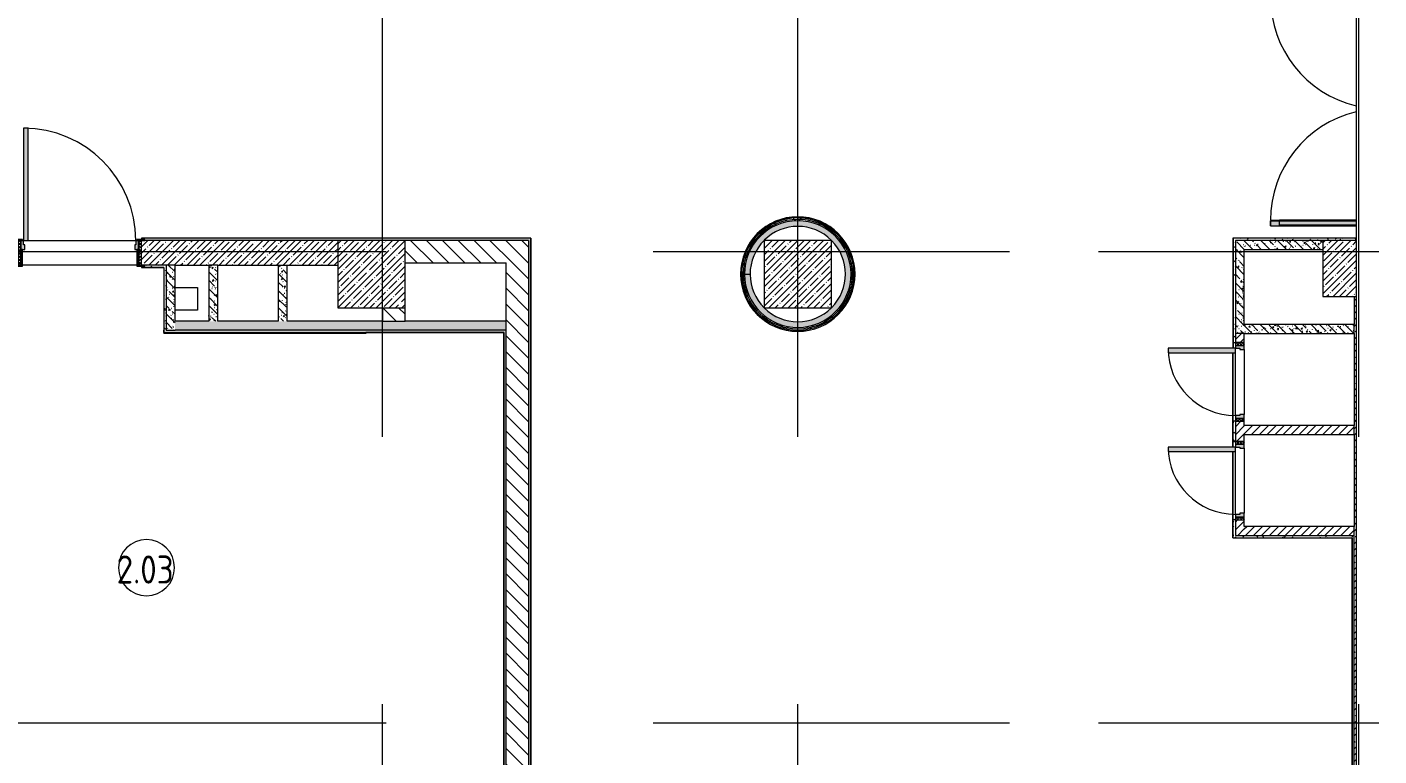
# Model space of a CAD drawing. Header units: millimetres. Extents: x -6228 to 198016, y -8553 to 29000.
# Drawn here: x 162019 to 174068, y 3306 to 9802 of the extents above; entities that cross this region are included whole.
import ezdxf

# ---------------------------------------------------------------- set-up
doc = ezdxf.new("R2010")
doc.units = ezdxf.units.MM
doc.linetypes.add('Осевая', pattern=[15875, 3175, -2381.25, 7937.5, -2381.25])
for name, color, linetype, lineweight in [('A-AREA-IDEN', 7, 'Continuous', 9), ('A-DETL-GENF', 7, 'Continuous', 9), ('A-WALL-4', 7, 'Continuous', 13), ('I-WALL-7', 7, 'Continuous', 9), ('S-COLS-2', 7, 'Continuous', 9), ('Оси', 7, 'Continuous', 9), ('Оси-2', 7, 'Осевая', 9)]:
    doc.layers.add(name, color=color, linetype=linetype, lineweight=lineweight)
for name, color, linetype, lineweight, true_color in [('A-DETL-GENF-5', 7, 'Continuous', 9, 0xaaaaaa), ('A-DETL-GENF-6', 7, 'Continuous', 9, 0xe2e2e2), ('A-DOOR-4', 7, 'Continuous', 9, 0xaaaaaa), ('A-DOOR-5', 7, 'Continuous', 9, 0xe2e2e2), ('A-DOOR-FRAM-4', 7, 'Continuous', 9, 0xe2e2e2), ('A-DOOR-FRAM-5', 7, 'Continuous', 9, 0xaaaaaa), ('A-FLOR-3', 7, 'Continuous', 9, 0xaaaaaa), ('A-WALL-5', 7, 'Continuous', 13, 0x008040), ('I-WALL-10', 7, 'Continuous', 9, 0x008040), ('I-WALL-4', 7, 'Continuous', 9, 0xe7e7e7), ('I-WALL-5', 7, 'Continuous', 9, 0xfefcd8), ('I-WALL-8', 7, 'Continuous', 9, 0x787878), ('I-WALL-9', 9, 'Continuous', 9, 0x808080)]:
    doc.layers.add(name, color=color, linetype=linetype, lineweight=lineweight, true_color=true_color)
doc.styles.add('GOST Common', font='GOST_Common.ttf', dxfattribs={"width": 0.9, "height": 250})
pattern_1 = [(135, (135578.19, 0), (-70.71068, -70.71068), [])]
pattern_2 = [(45, (135578.19, 0), (-57.02463, 57.02463), []), (45, (135635.21, 0), (-57.02463, 57.02463), [100.806, -20.161, 3.353, -16.808])]
pattern_3 = [(135, (135578.19, 0), (-75.43415, -75.43415), [106.68, -17.78, 3.556, -17.78]), (135, (135578.19, 75.39), (-75.43415, -75.43415), []), (50, (135578.19, 0), (127.52922, -11.15758), [13.335, -146.685]), (355, (135578.19, 0), (-24.66966, 133.74002), [10.668, -117.348]), (100.451, (135588.81, -0.93), (102.85973, 122.58178), [11.333, -124.663]), (46.184, (135578.19, 35.56), (189.75516, -29.43036), [20.002, -220.027]), (96.636, (135594, 33.1), (166.1822, 173.1996), [17, -186.995]), (351.184, (135578.19, 35.56), (166.1839, 173.1976), [16.002, -176.022]), (21, (135595.97, 26.67), (106.13027, -71.58603), [13.335, -146.685]), (326, (135595.97, 26.67), (43.26188, 128.93175), [10.668, -117.348]), (71.451, (135604.81, 20.7), (149.39198, 57.34505), [11.333, -124.663]), (37.5, (135578.187, 0), (2.16223, 59.18836), [3.353, -112.573, 3.353, -115.773, -117.792]), (37.5, (135578.187, 0), (2.16223, 59.18836), [-235.052, 3.353, -114.44]), (7.5, (135578.19, 0), (46.77386, 70.12615), [3.353, -64.567, 3.353, -109.906, -44.894]), (7.5, (135578.19, 0), (46.77386, 70.12615), [-181.178, 3.353, -41.542]), (327.5, (135538.54, 0), (94.91367, -4.010093), [3.353, -41.097, 3.353, -135.331, -184.023]), (327.5, (135538.54, 0), (94.91367, -4.010093), [-183.134, 3.353, -180.67]), (317.5, (135520.76, 0), (103.69057, 17.79882), [3.353, -54.432, 3.353, -88.748, -130.683]), (317.5, (135520.76, 0), (103.69057, 17.79882), [-149.885, 3.353, -127.33])]
pattern_4 = [(45, (135578.187, 0), (-35.35534, 35.35534), [])]
pattern_5 = [(45, (135578.19, 0), (-106.066, 106.066), []), (135, (135578.19, 0), (-106.066, -106.066), [])]
pattern_6 = [(0, (135578.187, 0), (121.92, 30.48), [10.058, -81.382, 10.058, -81.382, -487.68]), (0, (135578.187, 0), (121.92, 30.48), [-182.88, 10.058, -172.822, 10.058, -81.382, -213.36]), (0, (135578.187, 0), (121.92, 30.48), [-457.2, 10.058, -50.902, 10.058, -142.342]), (120, (135623.907, 15.24), (-87.356454, 90.345817), [10.058, -81.382, 10.058, -81.382, -487.68]), (120, (135623.907, 15.24), (-87.356454, 90.345817), [-182.88, 10.058, -172.822, 10.058, -81.382, -213.36]), (120, (135623.907, 15.24), (-87.356454, 90.345817), [-457.2, 10.058, -50.902, 10.058, -142.342]), (240, (135639.147, 76.2), (-34.563546, -120.825817), [10.058, -81.382, 10.058, -81.382, -487.68]), (240, (135639.147, 76.2), (-34.563546, -120.825817), [-182.88, 10.058, -172.822, 10.058, -81.382, -213.36]), (240, (135639.147, 76.2), (-34.563546, -120.825817), [-457.2, 10.058, -50.902, 10.058, -142.342])]

# ---------------------------------------------------------------- blocks, each defined once
blk = doc.blocks.new('BSC_Колонна _Прямоугольная - 600х600-23286269-План зашивки приборов отопления в осях 2 этажа 1-12')
at = {"layer": 'S-COLS-2'}
h = blk.add_hatch(dxfattribs=at)
h.set_pattern_fill('FP_141', color=256, style=0, pattern_type=2)
h.set_pattern_definition([(45, (-29509.74, -7600), (-57.02463, 57.02463), []), (45, (-29452.72, -7600), (-57.02463, 57.02463), [100.806, -20.161, 3.353, -16.808])])
h.paths.add_polyline_path([(-193, -300), (300, -300), (300, 300), (-300, 300), (-300, -300)])
for p, q in [((300, 300), (-300, 300)), ((-300, 300), (-300, -300)), ((300, -300), (300, 300)), ((-300, -300), (300, -300))]:
    blk.add_line(p, q, dxfattribs=at)
blk = doc.blocks.new('BSC_Колонна _Прямоугольная - 600х600-V188-План зашивки приборов отопления в осях 2 этажа 1-12')
at = {"layer": 'S-COLS-2'}
h = blk.add_hatch(dxfattribs=at)
h.set_pattern_fill('FP_167', color=256, style=0, pattern_type=2)
h.set_pattern_definition([(45, (-33310, -7600), (-57.02463, 57.02463), []), (45, (-33252.975, -7600), (-57.02463, 57.02463), [100.806, -20.161, 3.353, -16.808])])
h.paths.add_polyline_path([(-300, -300), (300, -300), (300, 300), (-300, 300), (-300, -89)])
for p, q in [((300, 300), (-300, 300)), ((-300, 300), (-300, -300)), ((300, -300), (300, 300)), ((-300, -300), (300, -300))]:
    blk.add_line(p, q, dxfattribs=at)
blk = doc.blocks.new('BSC_Колонна _Прямоугольная - 500х500-V210-План зашивки приборов отопления в осях 2 этажа 1-12')
at = {"layer": 'S-COLS-2'}
h = blk.add_hatch(dxfattribs=at)
h.set_pattern_fill('FP_183', color=256, style=0, pattern_type=2)
h.set_pattern_definition([(45, (-38240, -7650), (-57.02463, 57.02463), []), (45, (-38182.975, -7650), (-57.02463, 57.02463), [100.806, -20.161, 3.353, -16.808])])
h.paths.add_polyline_path([(-250, -250), (48, -250), (48, 250), (-250, 250), (-250, -139)])
for p, q in [((48, 250), (-250, 250)), ((-250, 250), (-250, -250)), ((-250, -250), (48, -250))]:
    blk.add_line(p, q, dxfattribs=at)
blk = doc.blocks.new('110_Дверь_СКБ_1Ст_Внутренняя1 - Д-4к_п__1100x2100h_Артистические EI30-V211-План зашивки приборов отопления в осях 2 этажа 1-12')
at = {"layer": 'A-DOOR-4'}
h = blk.add_hatch(dxfattribs=at)
h.set_pattern_fill('FP_58', color=256, style=0, pattern_type=2)
h.set_pattern_definition([(135, (1751.41, 174.685), (-14.14214, -14.14214), []), (225, (1751.41, 174.685), (14.14214, -14.14214), [])])
h.paths.add_polyline_path([(562.5, -110), (562.5, 110), (537.5, 110), (537.5, -110)])
at = {"layer": 'A-DOOR-5'}
h = blk.add_hatch(color=256, dxfattribs=at)
h.paths.add_polyline_path([(537.5, 30), (537.5, 110), (512.5, 110), (512.5, 70), (502.5, 70), (502.5, 30)])
h.paths.add_polyline_path([(-477.5, 30), (-477.5, 70), (-487.5, 70), (-487.5, 110), (-512.5, 110), (-512.5, 30)])
at = {"layer": 'A-DOOR-FRAM-4'}
for points in [[(-447.5, 110), (-447.5, 1110), (-487.5, 1110), (-487.5, 110)], [(-497.5, 110), (-497.5, 118), (-567.5, 118), (-567.5, 110)], [(-497.5, 109), (-497.5, 110), (-512.5, 109)], [(-497.5, -110), (-497.5, 30), (-512.5, 30), (-512.5, -110)], [(592.5, 110), (592.5, 118), (522.5, 118), (522.5, 110)], [(537.5, 109), (537.5, 110), (522.5, 109)], [(537.5, -110), (537.5, 30), (522.5, 30), (522.5, -110)], [(-497.5, -118), (-497.5, -110), (-567.5, -110), (-567.5, -118)], [(592.5, -118), (592.5, -110), (522.5, -110), (522.5, -118)]]:
    blk.add_hatch(color=256, dxfattribs=at).paths.add_polyline_path(points)
at = {"layer": 'A-DOOR-FRAM-5'}
h = blk.add_hatch(dxfattribs=at)
h.set_pattern_fill('FP_59', color=256, style=0, pattern_type=2)
h.set_pattern_definition([(45, (-371.384, 174.685), (-14.1421, 14.1421), []), (135, (-371.384, 174.685), (-14.1421, -14.1421), [])])
h.paths.add_polyline_path([(-512.5, -110), (-512.5, 110), (-537.5, 110), (-537.5, -110)])
at = {"layer": 'A-DOOR-4'}
for p, q in [((-487.5, 1110), (-487.5, 110)), ((-447.5, 1110), (-487.5, 1110)), ((-447.5, 110), (-447.5, 1110)), ((-487.5, 110), (-447.5, 110))]:
    blk.add_line(p, q, dxfattribs=at)
blk.add_arc((-487.5, 110), 1000, 360, 90, dxfattribs=at)
at = {"layer": 'A-DOOR-FRAM-5'}
for p, q in [((-497.5, 118), (-567.5, 118)), ((-567.5, 118), (-567.5, 110)), ((-567.5, 110), (-497.5, 110)), ((-512.5, 110), (-537.5, 110)), ((-537.5, 110), (-537.5, -110)), ((-487.5, 110), (-512.5, 110)), ((-512.5, 110), (-512.5, 30)), ((-512.5, -110), (-512.5, 110)), ((-497.5, 110), (-512.5, 110)), ((-512.5, 110), (-512.5, 109)), ((-512.5, 109), (-497.5, 109)), ((-512.5, 30), (-477.5, 30)), ((-497.5, 30), (-512.5, 30)), ((-512.5, 30), (-512.5, -110)), ((-497.5, 110), (-497.5, 118)), ((-497.5, 109), (-497.5, 110)), ((-497.5, -110), (-497.5, 30)), ((-487.5, 70), (-487.5, 110)), ((-477.5, 70), (-487.5, 70)), ((-477.5, 30), (-477.5, 70)), ((512.5, 70), (502.5, 70)), ((502.5, 70), (502.5, 30)), ((502.5, 30), (537.5, 30)), ((512.5, 110), (512.5, 70)), ((537.5, 110), (512.5, 110)), ((592.5, 118), (522.5, 118)), ((522.5, 118), (522.5, 110)), ((537.5, 110), (522.5, 110)), ((522.5, 110), (522.5, 109)), ((522.5, 110), (592.5, 110)), ((522.5, 109), (537.5, 109)), ((537.5, 30), (522.5, 30)), ((522.5, 30), (522.5, -110)), ((537.5, 30), (537.5, 110)), ((562.5, 110), (537.5, 110)), ((537.5, 110), (537.5, -110)), ((537.5, 109), (537.5, 110)), ((537.5, -110), (537.5, 30)), ((562.5, -110), (562.5, 110)), ((592.5, 110), (592.5, 118)), ((-497.5, -110), (-567.5, -110)), ((-567.5, -110), (-567.5, -118)), ((-567.5, -118), (-497.5, -118)), ((-537.5, -110), (-512.5, -110)), ((-512.5, -110), (-497.5, -110)), ((-497.5, -118), (-497.5, -110)), ((522.5, -110), (537.5, -110)), ((592.5, -110), (522.5, -110)), ((522.5, -110), (522.5, -118)), ((522.5, -118), (592.5, -118)), ((537.5, -110), (562.5, -110)), ((592.5, -118), (592.5, -110))]:
    blk.add_line(p, q, dxfattribs=at)
blk = doc.blocks.new('110_Дверь_СКБ_1Ст - д-18 700x2100h_Технический шкаф ЭОМ и СС-21511926-План зашивки приборов отопления в осях 2 этажа 1-12')
at = {"layer": 'A-DOOR-4'}
h = blk.add_hatch(dxfattribs=at)
h.set_pattern_fill('FP_88', color=256, style=0, pattern_type=2)
h.set_pattern_definition([(135, (1951.41, 104.685), (-14.14214, -14.14214), []), (225, (1951.41, 104.685), (14.14214, -14.14214), [])])
h.paths.add_polyline_path([(337.5, 40), (337.5, -40), (362.5, -40), (362.5, 40)])
at = {"layer": 'A-DOOR-5'}
h = blk.add_hatch(color=256, dxfattribs=at)
h.paths.add_polyline_path([(-312.5, -25.4), (-312.5, -40), (-277.5, -40), (-277.5, 0), (-287.5, 0), (-287.5, 40), (-312.5, 40)])
h.paths.add_polyline_path([(302.5, 0), (302.5, -40), (337.5, -40), (337.5, 40), (312.5, 40), (312.5, 0)])
at = {"layer": 'A-DOOR-FRAM-4'}
blk.add_hatch(color=256, dxfattribs=at).paths.add_polyline_path([(272.5, 40), (312.5, 40), (312.5, 640), (272.5, 640)])
at = {"layer": 'A-DOOR-FRAM-5'}
h = blk.add_hatch(dxfattribs=at)
h.set_pattern_fill('FP_89', color=256, style=0, pattern_type=2)
h.set_pattern_definition([(45, (-171.384, 104.685), (-14.1421, 14.1421), []), (135, (-171.384, 104.685), (-14.1421, -14.1421), [])])
h.paths.add_polyline_path([(-337.5, -40), (-312.5, -40), (-312.5, 40), (-337.5, 40), (-337.5, -25.4)])
at = {"layer": 'A-DOOR-4'}
for p, q in [((312.5, 640), (272.5, 640)), ((272.5, 640), (272.5, 40)), ((312.5, 40), (312.5, 640)), ((272.5, 40), (312.5, 40))]:
    blk.add_line(p, q, dxfattribs=at)
blk.add_arc((312.5, 40), 600, 90, 180, dxfattribs=at)
at = {"layer": 'A-DOOR-FRAM-5'}
for p, q in [((-312.5, 40), (-337.5, 40)), ((-337.5, 40), (-337.5, -40)), ((-287.5, 40), (-312.5, 40)), ((-312.5, 40), (-312.5, -40)), ((-312.5, -40), (-312.5, 40)), ((-287.5, 0), (-287.5, 40)), ((-287.5, 40), (272.5, 40)), ((312.5, 40), (312.5, 0)), ((337.5, 40), (312.5, 40)), ((337.5, -40), (337.5, 40)), ((362.5, 40), (337.5, 40)), ((337.5, 40), (337.5, -40)), ((362.5, -40), (362.5, 40)), ((-337.5, -40), (-312.5, -40)), ((-312.5, -40), (-277.5, -40)), ((-277.5, 0), (-287.5, 0)), ((-277.5, -40), (-277.5, 0)), ((302.5, -40), (-277.5, -40)), ((312.5, 0), (302.5, 0)), ((302.5, 0), (302.5, -40)), ((302.5, -40), (337.5, -40)), ((337.5, -40), (362.5, -40))]:
    blk.add_line(p, q, dxfattribs=at)
blk = doc.blocks.new('Дверь_Витражная_остекление_ - ДВН_ДАО_Главный вход_1800 в свету 5-32258809-План зашивки приборов отопления в осях 2 этажа 1-12')
at = {"layer": 'A-DETL-GENF-6'}
for points in [[(-948, -266), (-948, -248), (-993, -248), (-993, -1013), (-948, -1013), (-948, -597)], [(1043, -266), (1043, -248), (997, -248), (997, -1013), (1043, -1013), (1043, -597)]]:
    blk.add_hatch(color=256, dxfattribs=at).paths.add_polyline_path(points)
at = {"layer": 'A-DETL-GENF-5'}
for p, q in [((-993, -1013), (-993, -248)), ((-993, -248), (-993, -1013)), ((-983, -933), (-983, -248)), ((-948, -1013), (-948, -248)), ((-948, -1013), (-948, -248)), ((-939, -933), (-939, -248)), ((989, -933), (989, -248)), ((997, -1013), (997, -248)), ((997, -248), (997, -1013)), ((1033, -933), (1033, -248)), ((1043, -1013), (1043, -248)), ((1043, -1013), (1043, -248)), ((-993, -933), (-948, -933)), ((1043, -933), (997, -933)), ((-993, -1013), (-948, -1013)), ((-993, -1013), (-948, -1013)), ((1043, -1013), (997, -1013)), ((997, -1013), (1043, -1013))]:
    blk.add_line(p, q, dxfattribs=at)
at = {"layer": 'A-DOOR-4'}
for p, q in [((-993, -1013), (-993, -248)), ((993, -1013), (993, -248))]:
    blk.add_line(p, q, dxfattribs=at)
for centre, start, end in [((-993, -20), 270, 346.6805), ((993, -20), 193.3195, 270)]:
    blk.add_arc(centre, 993, start, end, dxfattribs=at)
blk = doc.blocks.new('DET_L_Линия разрыва - М100-30654710-План зашивки приборов отопления в осях 2 этажа 1-12')
at = {"layer": 'A-DETL-GENF'}
blk.add_line((11740, 0), (0, 0), dxfattribs=at)
blk = doc.blocks.new('Марка_Помещения - Номер-25198446-План зашивки приборов отопления в осях 2 этажа 1-12')
at = {"layer": 'A-AREA-IDEN'}
for start, end in [(360, 180), (180, 360)]:
    blk.add_arc((0, 0), 2.5, start, end, dxfattribs=at)

msp = doc.modelspace()

# ---------------------------------------------------------------- hatches: boundary and pattern name
at = {"layer": 'I-WALL-4'}
msp.add_hatch(color=256, dxfattribs=at).paths.add_polyline_path([(168910.3, 7125.5), (168986.1, 7135.2), (169059.3, 7156.9), (169128, 7190), (169190.6, 7233.7), (169245.4, 7286.9), (169290.9, 7348.2), (169326.1, 7415.9), (169349.9, 7488.5), (169361.8, 7563.9), (169361.5, 7640.2), (169348.9, 7715.5), (169324.5, 7787.8), (169288.8, 7855.3), (169242.7, 7916.2), (169187.5, 7968.9), (169124.5, 8012), (169055.5, 8044.6), (168982.1, 8065.6), (168906.3, 8074.7), (168830, 8071.4), (168755.2, 8056), (168683.9, 8028.8), (168617.8, 7990.6), (168558.8, 7942.2), (168508.2, 7885), (168467.4, 7820.5), (168437.6, 7750.2), (168419.3, 7676.1), (168413.2, 7600), (168463.2, 7600), (168469.3, 7671.7), (168487.4, 7741.4), (168517, 7807), (168557.3, 7866.7), (168607, 7918.7), (168664.9, 7961.6), (168729.1, 7994.1), (168797.9, 8015.3), (168874.3, 8024.4), (168941.2, 8021.7), (169011.6, 8006.7), (169078.5, 7980), (169139.9, 7942.5), (169194.1, 7895.1), (169239.5, 7839.2), (169276.2, 7772.7), (169299, 7708.7), (169311.5, 7637.8), (169311.8, 7565.8), (169300, 7494.8), (169276.3, 7426.8), (169241.5, 7363.8), (169196.6, 7307.6), (169142.8, 7259.7), (169081.7, 7221.6), (169015.1, 7194.4), (168944.8, 7178.8), (168872.9, 7175.3), (168801.4, 7183.9), (168732.5, 7204.6), (168668, 7236.5), (168609.8, 7278.9), (168559.6, 7330.5), (168518.8, 7389.8), (168488.6, 7455.2), (168469.9, 7524.7), (168463.2, 7596.4), (168413.2, 7595.9), (168420, 7519.9), (168438.9, 7445.9), (168469.4, 7375.9), (168510.7, 7311.7), (168561.7, 7255), (168621.2, 7207.1), (168687.6, 7169.4), (168759.1, 7142.9), (168834, 7128.1), (168874.3, 7126.7)])
at = {"layer": 'I-WALL-5'}
for points in [[(168378.9, 7600), (168385.2, 7679.7), (168403.8, 7757.4), (168434.4, 7831.2), (168476.2, 7899.3), (168528.1, 7960.1), (168588.8, 8012), (168657, 8053.8), (168730.8, 8084.3), (168808.5, 8103), (168888.2, 8109.3), (168967.9, 8103), (169045.6, 8084.3), (169119.4, 8053.8), (169187.5, 8012), (169248.3, 7960.1), (169300.2, 7899.3), (169341.9, 7831.2), (169372.5, 7757.4), (169391.2, 7679.7), (169392.2, 7679.8), (169373.5, 7757.7), (169342.8, 7831.7), (169301, 7899.9), (169249, 7960.8), (169188.1, 8012.8), (169119.8, 8054.6), (169045.9, 8085.3), (168968, 8104), (168888.2, 8110.3), (168808.4, 8104), (168730.5, 8085.3), (168656.5, 8054.6), (168588.3, 8012.8), (168527.4, 7960.8), (168475.4, 7899.9), (168433.5, 7831.7), (168402.9, 7757.7), (168384.2, 7679.8), (168377.9, 7600)], [(168888.2, 7089.7), (168968, 7096), (169045.9, 7114.7), (169119.8, 7145.4), (169188.1, 7187.2), (169249, 7239.2), (169301, 7300.1), (169342.8, 7368.3), (169373.5, 7442.3), (169392.2, 7520.2), (169391.2, 7520.3), (169372.5, 7442.6), (169341.9, 7368.8), (169300.2, 7300.7), (169248.3, 7239.9), (169187.5, 7188), (169119.4, 7146.2), (169040.1, 7114.3), (168967.9, 7097), (168888.2, 7090.7), (168808.5, 7097), (168730.8, 7115.7), (168657, 7146.2), (168588.8, 7188), (168528.1, 7239.9), (168476.2, 7300.7), (168434.4, 7368.8), (168403.8, 7442.6), (168385.2, 7520.3), (168386.4, 7511), (168402.9, 7442.3), (168433.5, 7368.3), (168475.4, 7300.1), (168527.4, 7239.2), (168588.3, 7187.2), (168656.5, 7145.4), (168730.5, 7114.7), (168808.4, 7096), (168874.3, 7090.8)]]:
    msp.add_hatch(color=256, dxfattribs=at).paths.add_polyline_path(points)
at = {"layer": 'I-WALL-7'}
h = msp.add_hatch(dxfattribs=at)
h.set_pattern_fill('FP_220', color=256, style=0, pattern_type=2)
h.set_pattern_definition(pattern_5)
h.paths.add_polyline_path([(168891.4, 7100), (168969.5, 7106.7), (169045.5, 7125.4), (169117.8, 7155.8), (169184.3, 7197.1), (169243.6, 7248.3), (169294.2, 7308.2), (169334.8, 7375.2), (169364.4, 7447.7), (169382.4, 7524), (169388.2, 7602.1), (169381.7, 7680.2), (169363.1, 7756.3), (169332.9, 7828.6), (169291.7, 7895.3), (169240.6, 7954.7), (169180.9, 8005.4), (169113.9, 8046.1), (169041.5, 8075.9), (168965.2, 8094), (168887.1, 8100), (168809, 8093.7), (168732.9, 8075.3), (168660.5, 8045.2), (168593.8, 8004.1), (168534.3, 7953.2), (168483.4, 7893.5), (168442.5, 7826.7), (168412.6, 7754.3), (168394.3, 7678.1), (168388.2, 7600), (168400.7, 7600), (168407, 7678.1), (168425.7, 7754.2), (168456.4, 7826.3), (168498.2, 7892.5), (168550.1, 7951.2), (168610.7, 8000.8), (168678.5, 8040.1), (168751.7, 8068), (168828.5, 8083.8), (168906.7, 8087.1), (168984.5, 8077.9), (169059.9, 8056.3), (169130.7, 8022.9), (169195.3, 7978.6), (169252, 7924.5), (169299.3, 7862), (169336, 7792.8), (169361.1, 7718.5), (169373.9, 7641.3), (169374.3, 7562.9), (169362.1, 7485.5), (169337.6, 7411.1), (169301.5, 7341.5), (169254.8, 7278.7), (169198.6, 7224.1), (169134.3, 7179.2), (169063.8, 7145.2), (168988.6, 7123), (168910.9, 7113), (168832.6, 7115.7), (168755.8, 7130.8), (168682.3, 7158.1), (168614.2, 7196.8), (168550, 7249.4), (168500.7, 7304.1), (168458.3, 7370), (168427, 7441.9), (168407.7, 7517.8), (168400.7, 7595.8), (168388.2, 7595.7), (168396.7, 7511), (168413.9, 7441.6), (168444.5, 7369.5), (168486, 7303), (168542.6, 7239.3), (168597.3, 7193.4), (168664.3, 7152.9), (168736.9, 7123.4), (168813.3, 7105.6), (168874.3, 7101.2)])
h = msp.add_hatch(dxfattribs=at)
h.set_pattern_fill('FP_220', color=256, style=0, pattern_type=2)
h.set_pattern_definition(pattern_5)
h.paths.add_polyline_path([(168910.9, 7113), (168988.6, 7123), (169063.8, 7145.2), (169134.3, 7179.2), (169198.6, 7224.1), (169254.8, 7278.7), (169301.5, 7341.5), (169337.6, 7411.1), (169362.1, 7485.5), (169374.3, 7562.9), (169373.9, 7641.3), (169361.1, 7718.5), (169336, 7792.8), (169299.3, 7862), (169252, 7924.5), (169195.3, 7978.6), (169130.7, 8022.9), (169059.9, 8056.3), (168984.5, 8077.9), (168906.7, 8087.1), (168828.5, 8083.8), (168751.7, 8068), (168678.5, 8040.1), (168610.7, 8000.8), (168550.1, 7951.2), (168498.2, 7892.5), (168456.4, 7826.3), (168425.7, 7754.2), (168407, 7678.1), (168400.7, 7600), (168413.2, 7600), (168419.3, 7676.1), (168437.6, 7750.2), (168467.4, 7820.5), (168508.2, 7885), (168558.8, 7942.2), (168617.8, 7990.6), (168683.9, 8028.8), (168755.2, 8056), (168830, 8071.4), (168906.3, 8074.7), (168982.1, 8065.6), (169055.5, 8044.6), (169124.5, 8012), (169187.5, 7968.9), (169242.7, 7916.2), (169288.8, 7855.3), (169324.5, 7787.8), (169348.9, 7715.5), (169361.5, 7640.2), (169361.8, 7563.9), (169349.9, 7488.5), (169326.1, 7415.9), (169290.9, 7348.2), (169245.4, 7286.9), (169190.6, 7233.7), (169128, 7190), (169059.3, 7156.9), (168986.1, 7135.2), (168910.3, 7125.5), (168834, 7128.1), (168759.1, 7142.9), (168687.6, 7169.4), (168621.2, 7207.1), (168561.7, 7255), (168510.7, 7311.7), (168469.4, 7375.9), (168438.9, 7445.9), (168420, 7519.9), (168413.2, 7595.9), (168400.7, 7595.8), (168409.4, 7511), (168427, 7441.9), (168458.3, 7370), (168500.7, 7304.1), (168553.1, 7245.9), (168614.2, 7196.8), (168682.3, 7158.1), (168755.8, 7130.8), (168832.6, 7115.7), (168874.3, 7114.3)])
h = msp.add_hatch(dxfattribs=at)
h.set_pattern_fill('FP_153', color=256, style=0, pattern_type=2)
h.set_pattern_definition(pattern_2)
h.paths.add_polyline_path([(164787.9, 7680), (164787.9, 7900), (163038.2, 7900), (163038.2, 7680), (163718.2, 7680)])
h.paths.add_polyline_path([(161738.2, 7680), (161938.2, 7680), (161938.2, 7900), (161738.2, 7900)])
h = msp.add_hatch(dxfattribs=at)
h.set_pattern_fill('FP_151', color=256, style=0, pattern_type=2)
h.set_pattern_definition(pattern_1)
h.paths.add_polyline_path([(166288.2, 7700), (166488.2, 7700), (166488.2, 7900), (165387.9, 7900), (165387.9, 7700), (166221.4, 7700)])
h = msp.add_hatch(dxfattribs=at)
h.set_pattern_fill('FP_151', color=256, style=0, pattern_type=2)
h.set_pattern_definition(pattern_1)
h.paths.add_polyline_path([(166288.2, 100), (166488.2, 100), (166488.2, 7700), (166288.2, 7700), (166288.2, 140)])
h = msp.add_hatch(dxfattribs=at)
h.set_pattern_fill('FP_153', color=256, style=0, pattern_type=2)
h.set_pattern_definition(pattern_2)
h.paths.add_polyline_path([(173865.8, 400), (173865.8, 7400), (173848.2, 7400), (173848.4, 400)])
h = msp.add_hatch(dxfattribs=at)
h.set_pattern_fill('FP_151', color=256, style=0, pattern_type=2)
h.set_pattern_definition(pattern_1)
h.paths.add_polyline_path([(165387.9, 7180), (165387.9, 7300), (165187.9, 7300), (165187.9, 7180)])
h = msp.add_hatch(dxfattribs=at)
h.set_pattern_fill('FP_177', color=256, style=0, pattern_type=2)
h.set_pattern_definition(pattern_4)
h.paths.add_polyline_path([(172853.6, 5270), (172868.2, 5270), (172868.2, 5409), (172788.2, 5409), (172788.2, 5270)])
h.paths.add_polyline_path([(172788.2, 6109), (172868.2, 6109), (172868.2, 6289), (172788.2, 6289)])
h.paths.add_polyline_path([(172868.2, 6989), (172868.2, 7070), (172788.2, 7070), (172788.2, 6989), (172853.6, 6989)])
h = msp.add_hatch(dxfattribs=at)
h.set_pattern_fill('FP_177', color=256, style=0, pattern_type=2)
h.set_pattern_definition(pattern_4)
h.paths.add_polyline_path([(173848.2, 6170), (173848.2, 6250), (172868.2, 6250), (172868.2, 6170)])
h = msp.add_hatch(dxfattribs=at)
h.set_pattern_fill('FP_177', color=256, style=0, pattern_type=2)
h.set_pattern_definition(pattern_4)
h.paths.add_polyline_path([(173848.2, 5270), (173848.2, 5350), (172868.2, 5350), (172868.2, 5270)])
at = {"layer": 'I-WALL-8'}
h = msp.add_hatch(dxfattribs=at)
h.set_pattern_fill('FP_178', color=256, style=0, pattern_type=2)
h.set_pattern_definition(pattern_3)
h.paths.add_polyline_path([(172853.6, 7150), (172868.2, 7150), (172868.2, 7900), (172788.2, 7900), (172788.2, 7150)])
h = msp.add_hatch(dxfattribs=at)
h.set_pattern_fill('FP_178', color=256, style=0, pattern_type=2)
h.set_pattern_definition(pattern_3)
h.paths.add_polyline_path([(173516.8, 7820), (173568.2, 7820), (173568.2, 7900), (172868.2, 7900), (172868.2, 7820)])
h = msp.add_hatch(dxfattribs=at)
h.set_pattern_fill('FP_178', color=256, style=0, pattern_type=2)
h.set_pattern_definition(pattern_3)
h.paths.add_polyline_path([(163338.2, 7100), (163338.2, 7680), (163258.2, 7680), (163258.2, 7100)])
h = msp.add_hatch(dxfattribs=at)
h.set_pattern_fill('FP_178', color=256, style=0, pattern_type=2)
h.set_pattern_definition(pattern_3)
h.paths.add_polyline_path([(163718.2, 7180), (163718.2, 7680), (163638.2, 7680), (163638.2, 7180)])
h = msp.add_hatch(dxfattribs=at)
h.set_pattern_fill('FP_178', color=256, style=0, pattern_type=2)
h.set_pattern_definition(pattern_3)
h.paths.add_polyline_path([(164337.9, 7180), (164337.9, 7680), (164257.9, 7680), (164257.9, 7180)])
h = msp.add_hatch(dxfattribs=at)
h.set_pattern_fill('FP_178', color=256, style=0, pattern_type=2)
h.set_pattern_definition(pattern_3)
h.paths.add_polyline_path([(166221.4, 7100), (166288.2, 7100), (166288.2, 7180), (163338.2, 7180), (163338.2, 7100), (164895, 7100)])
h = msp.add_hatch(dxfattribs=at)
h.set_pattern_fill('FP_178', color=256, style=0, pattern_type=2)
h.set_pattern_definition(pattern_3)
h.paths.add_polyline_path([(172853.6, 7070), (173848.2, 7070), (173848.2, 7150), (172788.2, 7150), (172788.2, 7070)])
at = {"layer": 'I-WALL-9'}
h = msp.add_hatch(dxfattribs=at)
h.set_pattern_fill('FP_219', color=256, style=0, pattern_type=2)
h.set_pattern_definition(pattern_6)
h.paths.add_polyline_path([(166488.2, 7900), (166508.2, 7900), (166508.2, 7920), (163038.2, 7920), (163038.2, 7908), (163068.2, 7908), (163068.2, 7900), (166221.4, 7900)])
h.paths.add_polyline_path([(161578.9, 7900), (161908.2, 7900), (161908.2, 7908), (161938.2, 7908), (161938.2, 7920), (159948.2, 7920), (159948.2, 7900), (161138.2, 7900)])
h.paths.add_polyline_path([(158088.2, 7900), (158508.2, 7900), (158508.2, 7920), (155788.2, 7920), (155788.2, 7900), (157488.2, 7900)])
h = msp.add_hatch(dxfattribs=at)
h.set_pattern_fill('FP_219', color=256, style=0, pattern_type=2)
h.set_pattern_definition(pattern_6)
h.paths.add_polyline_path([(166488.2, 100), (166508.2, 100), (166508.2, 7900), (166488.2, 7900), (166488.2, 185.4)])
h = msp.add_hatch(dxfattribs=at)
h.set_pattern_fill('FP_219', color=256, style=0, pattern_type=2)
h.set_pattern_definition(pattern_6)
h.paths.add_polyline_path([(173865.8, 7900), (173865.8, 7920), (172768.2, 7920), (172768.2, 7900), (173848.4, 7900)])
h = msp.add_hatch(dxfattribs=at)
h.set_pattern_fill('FP_219', color=256, style=0, pattern_type=2)
h.set_pattern_definition(pattern_6)
h.paths.add_polyline_path([(172788.2, 5250), (172788.2, 5409), (172768.2, 5409), (172768.2, 5250)])
h.paths.add_polyline_path([(172768.2, 6109), (172788.2, 6109), (172788.2, 6289), (172768.2, 6289)])
h.paths.add_polyline_path([(172768.2, 6989), (172788.2, 6989), (172788.2, 7900), (172768.2, 7900), (172768.2, 7511)])
h = msp.add_hatch(dxfattribs=at)
h.set_pattern_fill('FP_219', color=256, style=0, pattern_type=2)
h.set_pattern_definition(pattern_6)
h.paths.add_polyline_path([(163237.2, 7660), (163238.2, 7660), (163238.2, 7680), (163068.2, 7680), (163068.2, 7672), (163038.2, 7672), (163038.2, 7660), (163236.9, 7660)])
h.paths.add_polyline_path([(161908.2, 7660), (161938.2, 7660), (161938.2, 7672), (161908.2, 7672), (161908.2, 7680), (161758.2, 7680), (161758.2, 7660)])
h = msp.add_hatch(dxfattribs=at)
h.set_pattern_fill('FP_219', color=256, style=0, pattern_type=2)
h.set_pattern_definition(pattern_6)
h.paths.add_polyline_path([(163238.2, 7100), (163258.2, 7100), (163258.2, 7680), (163238.2, 7680), (163238.2, 7249.4)])
h = msp.add_hatch(dxfattribs=at)
h.set_pattern_fill('FP_219', color=256, style=0, pattern_type=2)
h.set_pattern_definition(pattern_6)
h.paths.add_polyline_path([(166267.2, 7080), (166268.2, 7080), (166268.2, 7100), (163238.2, 7100), (163238.2, 7080), (166221.4, 7080)])
h = msp.add_hatch(dxfattribs=at)
h.set_pattern_fill('FP_219', color=256, style=0, pattern_type=2)
h.set_pattern_definition(pattern_6)
h.paths.add_polyline_path([(166268.2, 100), (166288.2, 100), (166288.2, 7100), (166268.2, 7100), (166268.2, 140)])
h = msp.add_hatch(dxfattribs=at)
h.set_pattern_fill('FP_219', color=256, style=0, pattern_type=2)
h.set_pattern_definition(pattern_6)
h.paths.add_polyline_path([(173828.2, 5250), (173848.2, 5250), (173848.2, 5270), (172788.2, 5270), (172788.2, 5250), (173827.2, 5250)])
h = msp.add_hatch(dxfattribs=at)
h.set_pattern_fill('FP_219', color=256, style=0, pattern_type=2)
h.set_pattern_definition(pattern_6)
h.paths.add_polyline_path([(173848.2, 400), (173848.2, 5250), (173828.2, 5250), (173828.2, 400)])

# ---------------------------------------------------------------- linework, layer by layer
at = {"layer": 'A-FLOR-3'}
for p, q in [((163338.2, 7480), (163537.9, 7480)), ((163537.9, 7480), (163537.9, 7280)), ((163537.9, 7280), (163338.2, 7280))]:
    msp.add_line(p, q, dxfattribs=at)
at = {"layer": 'A-WALL-4'}
for p, q in [((164787.9, 7900), (163068.2, 7900)), ((164787.9, 7920), (164787.9, 7921)), ((163238.2, 7660), (163038.2, 7660)), ((163338.2, 7680), (163068.2, 7680)), ((163238.2, 7660), (163238.2, 7100)), ((163718.2, 7680), (163638.2, 7680)), ((165187.9, 7180), (165387.9, 7180)), ((173848.2, 7070), (173848.2, 7150)), ((166288.2, 7100), (163338.2, 7100)), ((166268.2, 7080), (165038.2, 7080)), ((166268.2, 140), (166268.2, 7080)), ((172788.2, 7070), (172788.2, 6989)), ((172868.2, 7070), (172788.2, 7070)), ((172788.2, 6289), (172788.2, 6109)), ((173848.2, 6170), (173848.2, 6250)), ((172788.2, 5409), (172788.2, 5270)), ((173848.2, 400), (173848.2, 5350)), ((173828.2, 5250), (173827.2, 5250))]:
    msp.add_line(p, q, dxfattribs=at)
at = {"layer": 'A-WALL-5'}
for radius in [487.5, 475]:
    msp.add_arc((168888.2, 7600), radius, 180.49142, 180, dxfattribs=at)
at = {"layer": 'I-WALL-10'}
for p, q in [((168388.2, 7600), (168463.2, 7600)), ((168463.2, 7596.4), (168388.2, 7595.7))]:
    msp.add_line(p, q, dxfattribs=at)
for radius, start, end in [(500, 180.49142, 180), (425, 225.09821, 134.91226), (425, 135.09756, 180), (425, 180.49142, 224.89535)]:
    msp.add_arc((168888.2, 7600), radius, start, end, dxfattribs=at)
at = {"layer": 'I-WALL-7'}
for p, q in [((162028.2, 7900), (162988.2, 7900)), ((163038.2, 7921), (163038.2, 7908)), ((166509.2, 7921), (163038.2, 7921)), ((166508.2, 7920), (163038.2, 7920)), ((166488.2, 7900), (165387.9, 7900)), ((166488.2, 7900), (166488.2, 100)), ((166508.2, 7920), (166508.2, -48)), ((166509.2, 120), (166509.2, 7921)), ((172767.2, 7921), (172767.2, 6939)), ((173865.8, 7921), (172767.2, 7921)), ((173865.8, 7920), (172768.2, 7920)), ((172768.2, 7920), (172768.2, 6939)), ((173568.2, 7900), (172788.2, 7900)), ((172788.2, 7900), (172788.2, 7070)), ((172868.2, 7820), (173568.2, 7820)), ((172868.2, 7150), (172868.2, 7820)), ((162998.2, 7680), (161978.2, 7680)), ((163038.2, 7672), (163038.2, 7659)), ((163038.2, 7659), (163237.2, 7659)), ((163237.2, 7659), (163237.2, 7072)), ((163258.2, 7680), (163258.2, 7100)), ((163338.2, 7680), (163638.2, 7680)), ((163338.2, 7180), (163338.2, 7680)), ((163638.2, 7680), (163638.2, 7180)), ((163718.2, 7680), (164787.9, 7680)), ((163718.2, 7180), (163718.2, 7680)), ((164257.9, 7680), (164257.9, 7180)), ((164337.9, 7180), (164337.9, 7680)), ((165387.9, 7700), (166288.2, 7700)), ((166288.2, 140), (166288.2, 7700)), ((173848.2, 7400), (173848.2, 7150)), ((165187.9, 7300), (165187.9, 7180)), ((165387.9, 7180), (165387.9, 7300)), ((163638.2, 7180), (163338.2, 7180)), ((164257.9, 7180), (163718.2, 7180)), ((165187.9, 7180), (164337.9, 7180)), ((166288.2, 7180), (165387.9, 7180)), ((173848.2, 7150), (172868.2, 7150)), ((163237.7, 7080), (165038.2, 7080)), ((163237.7, 7080), (163237.7, 7072)), ((165038.2, 7072), (163237.7, 7072)), ((163238.2, 7080), (163238.2, 7100)), ((163258.2, 7100), (163338.2, 7100)), ((165038.2, 7079), (166267.2, 7079)), ((165038.2, 7079), (165038.2, 7072)), ((166267.2, 7079), (166267.2, 141)), ((172767.2, 6989), (172788.2, 6989)), ((172868.2, 7070), (173848.2, 7070)), ((172868.2, 6989), (172868.2, 7070)), ((173848.2, 7070), (173848.2, 6250)), ((172767.2, 6059), (172767.2, 6899)), ((172768.2, 6059), (172768.2, 6899)), ((172788.2, 6289), (172767.2, 6289)), ((172868.2, 6250), (172868.2, 6289)), ((173848.2, 6250), (172868.2, 6250)), ((172868.2, 6109), (172868.2, 6170)), ((172868.2, 6170), (173848.2, 6170)), ((173848.2, 6170), (173848.2, 5350)), ((172767.2, 6109), (172788.2, 6109)), ((172767.2, 5249), (172767.2, 6019)), ((172768.2, 5250), (172768.2, 6019)), ((172788.2, 5409), (172767.2, 5409)), ((172868.2, 5350), (172868.2, 5409)), ((173848.2, 5350), (172868.2, 5350)), ((172767.2, 5249), (173827.2, 5249)), ((172768.2, 5250), (173827.2, 5250)), ((172788.2, 5270), (173848.2, 5270)), ((173827.2, 5249), (173827.2, 421)), ((173828.2, 5250), (173828.2, 421))]:
    msp.add_line(p, q, dxfattribs=at)
for radius, start, end in [(510.3, 0, 180), (509.3, 0, 180), (510.3, 180, 360), (509.3, 180, 0)]:
    msp.add_arc((168888.2, 7600), radius, start, end, dxfattribs=at)
at = {"layer": 'Оси'}
for p, q in [((171568.2, 7800), (174068.2, 7800)), ((171568.2, 3600), (174068.2, 3600))]:
    msp.add_line(p, q, dxfattribs=at)
at = {"layer": 'Оси-2'}
for p, q in [((165188.2, 593.7), (165188.2, 24898.1)), ((168888.2, 593.7), (168888.2, 24898.1)), ((173888.2, 593.7), (173888.2, 21277.7)), ((135850.6, 7800), (171568.2, 7800)), ((135850.6, 3600), (171568.2, 3600))]:
    msp.add_line(p, q, dxfattribs=at)

# ---------------------------------------------------------------- block references
at = {"layer": 'A-AREA-IDEN', "xscale": 99.99999999999993, "yscale": 99.99999999999993, "zscale": 99.99999999999993}
msp.add_blockref('Марка_Помещения - Номер-25198446-План зашивки приборов отопления в осях 2 этажа 1-12', (163083.4, 4983.7), dxfattribs=at)
at = {"layer": 'A-DETL-GENF', "rotation": 90.00000000000031}
msp.add_blockref('DET_L_Линия разрыва - М100-30654710-План зашивки приборов отопления в осях 2 этажа 1-12', (173865.8, -280), dxfattribs=at)
at = {"layer": 'A-DOOR-4'}
for name, p, rotation in [('Дверь_Витражная_остекление_ - ДВН_ДАО_Главный вход_1800 в свету 5-32258809-План зашивки приборов отопления в осях 2 этажа 1-12', (174114.2, 9072.5), 269.9999999999999), ('110_Дверь_СКБ_1Ст - д-18 700x2100h_Технический шкаф ЭОМ и СС-21511926-План зашивки приборов отопления в осях 2 этажа 1-12', (172828.2, 6626.5), 89.99999999999991), ('110_Дверь_СКБ_1Ст - д-18 700x2100h_Технический шкаф ЭОМ и СС-21511926-План зашивки приборов отопления в осях 2 этажа 1-12', (172828.2, 5746.5), 89.99999999999991)]:
    msp.add_blockref(name, p, dxfattribs=dict(at, rotation=rotation))
msp.add_blockref('110_Дверь_СКБ_1Ст_Внутренняя1 - Д-4к_п__1100x2100h_Артистические EI30-V211-План зашивки приборов отопления в осях 2 этажа 1-12', (162475.7, 7790), dxfattribs=at)
at = {"layer": 'S-COLS-2'}
for name, p in [('BSC_Колонна _Прямоугольная - 600х600-23286269-План зашивки приборов отопления в осях 2 этажа 1-12', (165087.9, 7600)), ('BSC_Колонна _Прямоугольная - 600х600-V188-План зашивки приборов отопления в осях 2 этажа 1-12', (168888.2, 7600)), ('BSC_Колонна _Прямоугольная - 500х500-V210-План зашивки приборов отопления в осях 2 этажа 1-12', (173818.2, 7650))]:
    msp.add_blockref(name, p, dxfattribs=at)

# ---------------------------------------------------------------- texts
at = {"layer": 'A-AREA-IDEN', "insert": (162817.7, 5092.3), "char_height": 250, "width": 663.797, "attachment_point": 1, "style": 'GOST Common'}
msp.add_mtext('2.03', dxfattribs=at)

doc.saveas('drawing.dxf')
